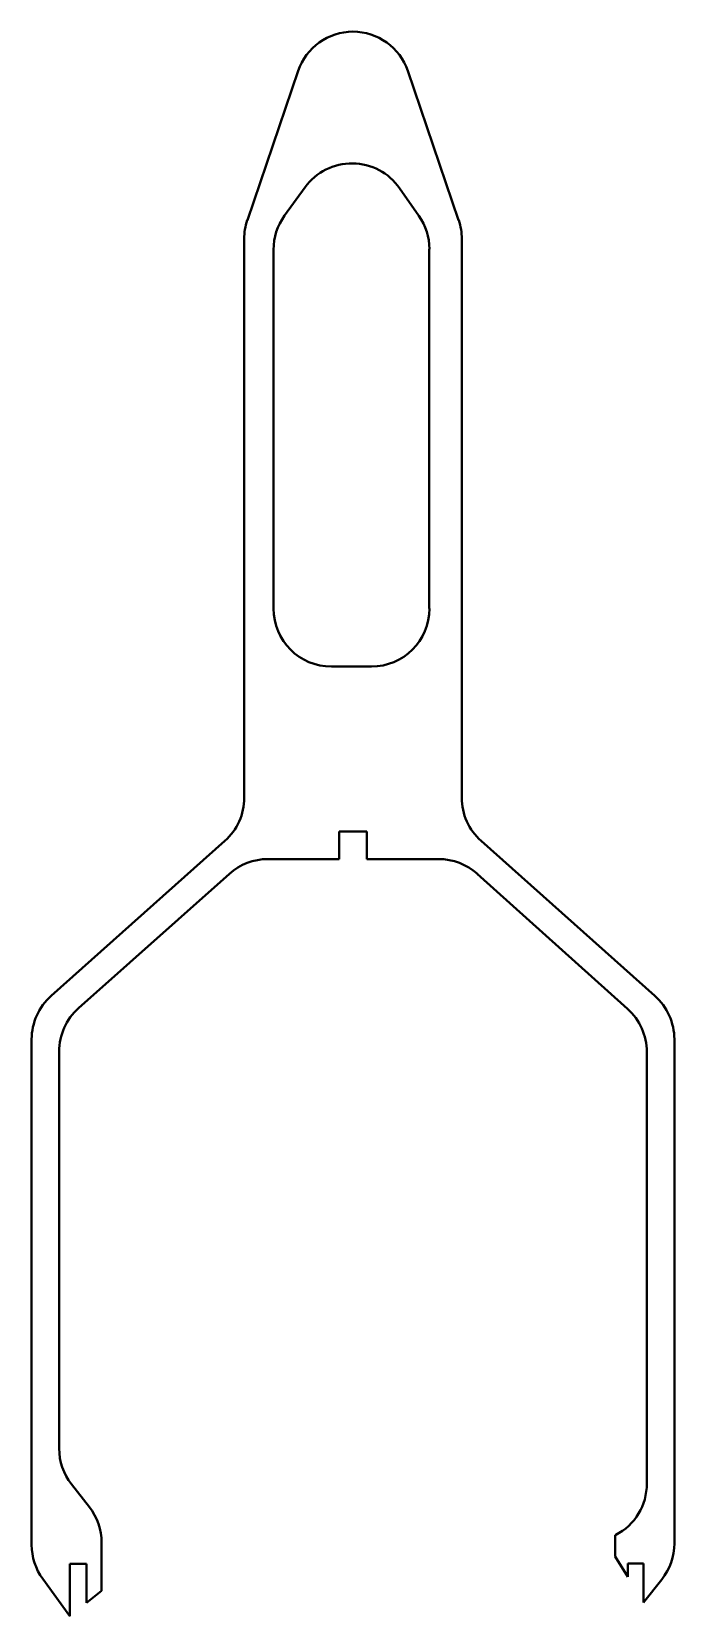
# Model space of a CAD drawing. Header units: millimetres. Extents: x -89 to 4, y 7 to 238.
import ezdxf

# ---------------------------------------------------------------- set-up
doc = ezdxf.new("R2010")
doc.units = ezdxf.units.MM
doc.layers.add('Visible', color=7, linetype='Continuous', lineweight=40)

msp = doc.modelspace()

# ---------------------------------------------------------------- linework, layer by layer
at = {"layer": 'Visible'}
for p, q in [((-57.63, 210.43), (-50.24, 232.13)), ((-26.9, 210.43), (-34.29, 232.13)), ((-52.22, 211.09), (-49.22, 215.21)), ((-35.49, 215.08), (-32.68, 211.04)), ((-58.08, 126.47), (-58.08, 207.71)), ((-26.45, 126.47), (-26.45, 207.71)), ((-53.82, 153.96), (-53.82, 206.14)), ((-31.17, 206.23), (-31.17, 153.96)), ((-45.4, 145.54), (-39.59, 145.54)), ((-86.19, 97.65), (-60.91, 120.18)), ((-44.27, 117.55), (-44.27, 121.55)), ((-44.27, 121.55), (-40.27, 121.55)), ((-40.27, 121.55), (-40.27, 117.55)), ((1.66, 97.65), (-23.62, 120.18)), ((-44.27, 117.55), (-54.64, 117.55)), ((-29.81, 117.55), (-40.27, 117.55)), ((-82.19, 95.86), (-60.24, 115.41)), ((-2.32, 95.76), (-24.18, 115.39)), ((-89.01, 17.86), (-89.01, 91.36)), ((4.48, 18.06), (4.48, 91.36)), ((-85.01, 31.87), (-85.01, 89.57)), ((0.48, 26.75), (0.48, 89.49)), ((-80.62, 23.35), (-83.22, 26.68)), ((-4.11, 19.25), (-4.03, 19.29)), ((-4.11, 16.15), (-4.11, 19.25)), ((-78.83, 11.15), (-78.83, 18.16)), ((-2.29, 13.21), (-4.11, 16.15)), ((-83.44, 15.11), (-83.44, 7.46)), ((-83.44, 15.11), (-81.03, 15.11)), ((-81.03, 15.11), (-81.03, 9.44)), ((-2.29, 15.12), (-2.29, 13.21)), ((0, 15.12), (-2.29, 15.12)), ((0, 9.48), (0, 15.12)), ((-83.44, 7.46), (-87.4, 12.91)), ((2.65, 12.82), (0, 9.48)), ((-81.03, 9.44), (-78.83, 11.15))]:
    msp.add_line(p, q, dxfattribs=at)
for centre, start, end in [((-42.27, 229.41), 18.8217, 161.1783), ((-42.41, 210.26), 34.8588, 144.0338), ((-49.66, 207.71), 161.1783, 180), ((-45.4, 206.14), 144.0338, 180), ((-39.59, 206.23), 0, 34.8588), ((-34.87, 207.71), 0, 18.8217), ((-45.4, 153.96), 180, 270), ((-39.59, 153.96), 270, 0), ((-66.51, 126.47), 311.7011, 0), ((-18.02, 126.47), 180, 228.2989), ((-54.64, 109.12), 90, 131.7011), ((-29.81, 109.12), 48.0795, 90), ((-80.58, 91.36), 131.7011, 180), ((-3.95, 91.36), 0, 48.2989), ((-76.58, 89.57), 131.7011, 180), ((-7.95, 89.49), 0, 48.0795), ((-76.58, 31.87), 180, 217.9904), ((-7.95, 26.75), 297.7014, 0), ((-87.26, 18.16), 0, 37.9904), ((-80.58, 17.86), 180, 216.0171), ((-3.95, 18.06), 321.5798, 0)]:
    msp.add_arc(centre, 8.43, start, end, dxfattribs=at)

doc.saveas('drawing.dxf')
